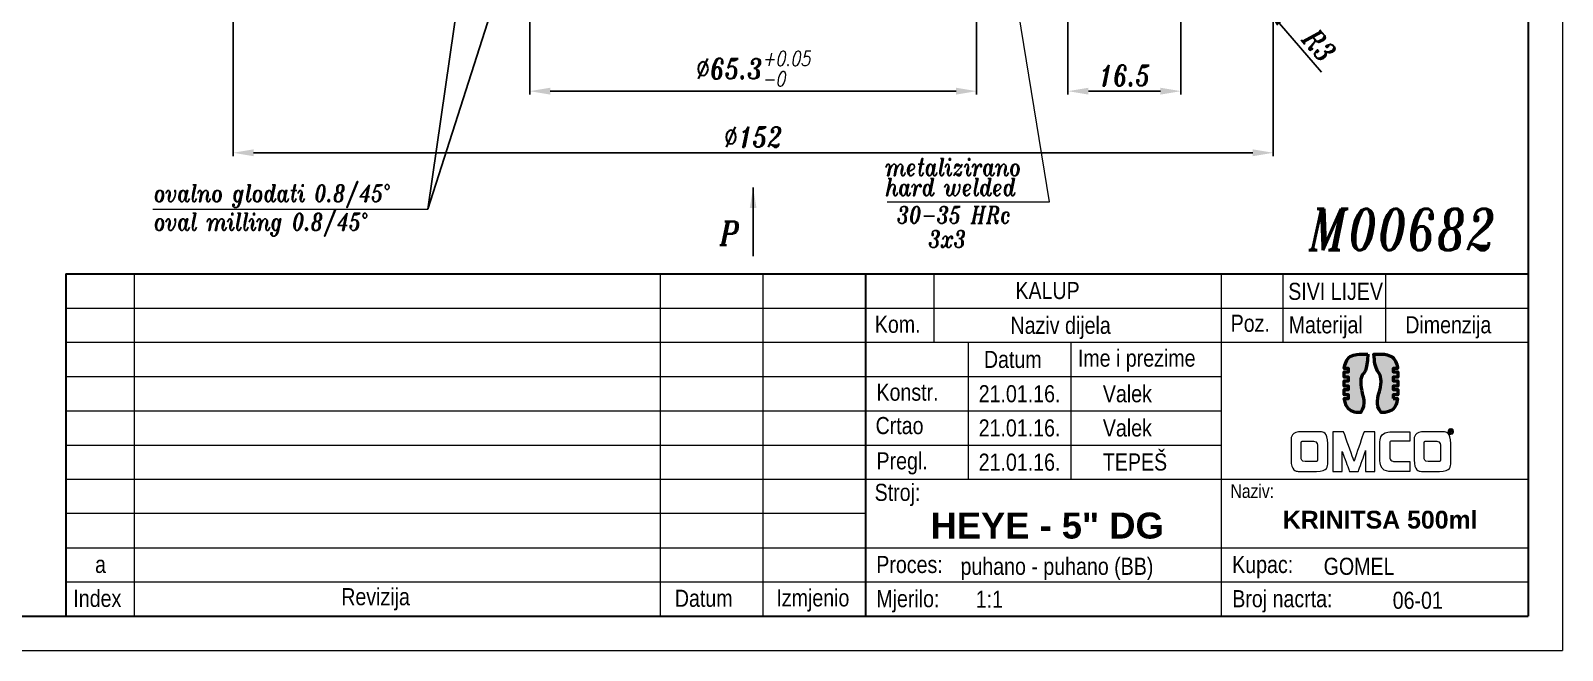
# Model space of a CAD drawing. Extents: x -192 to 556, y -94 to 522.
# Drawn here: x 207.7 to 431.5, y -94.1 to -3.6 of the extents above; entities that cross this region are included whole.
import ezdxf

# ---------------------------------------------------------------- set-up
doc = ezdxf.new("R2010")
doc.units = 0
doc.header["$LTSCALE"] = 7
doc.header["$MEASUREMENT"] = 0
doc.layers.get('0').update_dxf_attribs({"linetype": 'CONTINUOUS', "lineweight": 15})
for name, color, linetype, lineweight in [('3', 3, 'CONTINUOUS', 30), ('4', 5, 'CONTINUOUS', 50), ('8', 252, 'CONTINUOUS', 15)]:
    doc.layers.add(name, color=color, linetype=linetype, lineweight=lineweight)
doc.styles.add('ITALICT', font='ITALICT.shx', dxfattribs={"width": 0.8, "height": 3})
doc.styles.get("Standard").update_dxf_attribs({"font": 'isocp.shx', "height": 3})
doc.styles.add('style2', font='swissc.ttf')
doc.dimstyles.get("Standard").update_dxf_attribs({"dimtxt": 3, "dimasz": 3, "dimexe": 0.5, "dimexo": 0.5, "dimgap": 0.8, "dimtad": 1, "dimdsep": 46, "dimtxsty": 'ITALICT', "dimcen": 0.09, "dimazin": 2, "dimtfac": 1, "dimtmove": 0, "dimatfit": 3, "dimfxl": 1, "dimtolj": 1, "dimtzin": 0, "dimarcsym": 0})

# ---------------------------------------------------------------- blocks, each defined once
blk = doc.blocks.new('*D32')
at = {"color": 0, "lineweight": -2, "transparency": 16777216}
for p, q in [((280.61, 28.97), (280.61, -12.92)), ((345.91, 28.97), (345.91, -12.92)), ((283.61, -12.42), (342.91, -12.42))]:
    blk.add_line(p, q, dxfattribs=at)
at = {"color": 0, "transparency": 16777216}
for points in [[(283.61, -11.92), (283.61, -12.92), (280.61, -12.42)], [(342.91, -11.92), (342.91, -12.92), (345.91, -12.42)]]:
    blk.add_solid(points, dxfattribs=at)
at = {"color": 0, "transparency": 16777216, "insert": (313.26, -9.14), "char_height": 3, "attachment_point": 5, "style": 'ITALICT'}
blk.add_mtext('\\A1;%%c65.3{}{\\H0.71x;\\C3;\\S+0.05^ -0;}', dxfattribs=at)
blk = doc.blocks.new('*D57')
at = {"color": 0, "lineweight": -2, "transparency": 16777216}
for p, q in [((237.26, 1.52), (237.26, -21.92)), ((389.26, 1.52), (389.26, -21.92)), ((240.26, -21.42), (386.26, -21.42))]:
    blk.add_line(p, q, dxfattribs=at)
at = {"color": 0, "transparency": 16777216}
for points in [[(240.26, -20.92), (240.26, -21.92), (237.26, -21.42)], [(386.26, -20.92), (386.26, -21.92), (389.26, -21.42)]]:
    blk.add_solid(points, dxfattribs=at)
at = {"color": 0, "transparency": 16777216, "insert": (313.26, -19.12), "char_height": 3, "attachment_point": 5, "style": 'ITALICT'}
blk.add_mtext('\\A1;%%c152', dxfattribs=at)
blk = doc.blocks.new('*D86')
at = {"color": 0, "lineweight": -2, "transparency": 16777216}
for p, q in [((386.26, 2.02), (388.22, -0.25)), ((396.32, -9.64), (390.18, -2.52))]:
    blk.add_line(p, q, dxfattribs=at)
at = {"color": 0, "transparency": 16777216}
blk.add_solid([(390.56, -2.2), (389.8, -2.85), (388.22, -0.25)], dxfattribs=at)
at = {"color": 0, "transparency": 16777216, "insert": (395.97, -5.71), "char_height": 3, "attachment_point": 5, "rotation": 310.8206, "style": 'ITALICT'}
blk.add_mtext('\\A1;R3', dxfattribs=at)
blk = doc.blocks.new('*D87')
at = {"color": 0, "lineweight": -2, "transparency": 16777216}
for p, q in [((359.26, -1.48), (359.26, -12.92)), ((375.76, -1.48), (375.76, -12.92)), ((372.76, -12.42), (362.26, -12.42))]:
    blk.add_line(p, q, dxfattribs=at)
at = {"color": 0, "transparency": 16777216}
for points in [[(362.26, -11.92), (362.26, -12.92), (359.26, -12.42)], [(372.76, -11.92), (372.76, -12.92), (375.76, -12.42)]]:
    blk.add_solid(points, dxfattribs=at)
at = {"color": 0, "transparency": 16777216, "insert": (367.51, -10.12), "char_height": 3, "attachment_point": 5, "style": 'ITALICT'}
blk.add_mtext('\\A1;16.5', dxfattribs=at)

msp = doc.modelspace()

# ---------------------------------------------------------------- hatches: boundary and pattern name
at = {"layer": '4'}
h = msp.add_hatch(color=142, dxfattribs=at)
edge = h.paths.add_edge_path()
edge.add_spline(control_points=[(399.6271, -57.3266), (399.6271, -57.3266), (399.6271, -57.3266), (399.6271, -57.3266), (399.6271, -57.3266), (399.8498, -59.2961), (401.5897, -59.3975), (401.8468, -59.3975), (401.8468, -59.3975), (401.8468, -59.3975), (402.0398, -59.3975), (402.0398, -59.3975), (402.0398, -59.3975), (402.9534, -58.0838), (402.0332, -56.1691), (402.0332, -54.8003), (402.0332, -54.8003), (402.0332, -53.7254), (402.9796, -53.4377), (403.0833, -50.8583), (403.0833, -50.8583), (401.9914, -50.8583), (401.9914, -50.8583), (401.9914, -50.8583), (400.1482, -50.8583), (399.728, -52.28), (399.632, -52.9292)], knot_values=[0.8095238, 0.8095238, 0.8095238, 0.8095238, 0.80952381, 0.80952381, 0.80952381, 0.80952381, 0.85714286, 0.85714286, 0.85714286, 0.85714286, 0.9047619, 0.9047619, 0.9047619, 0.90476191, 0.95238095, 0.95238095, 0.95238095, 0.95238095, 1, 1, 1, 1.04761905, 1.04761905, 1.04761905, 1.04761905, 1.0952381, 1.0952381, 1.0952381, 1.0952381], degree=3, periodic=0)
edge.add_spline(control_points=[(399.632, -52.9292), (399.632, -52.9292), (400.257, -52.9292), (400.257, -52.9292)], knot_values=[0.0952381, 0.0952381, 0.0952381, 0.0952381, 0.14285714, 0.14285714, 0.14285714, 0.14285714], degree=3, periodic=0)
edge.add_spline(control_points=[(400.257, -52.9292), (400.257, -52.9292), (400.257, -52.9292), (400.257, -52.9292), (400.257, -52.9292), (400.257, -52.9292), (400.257, -53.4522), (400.257, -53.4522)], knot_values=[0.14285714, 0.14285714, 0.14285714, 0.14285714, 0.14285714, 0.14285714, 0.14285714, 0.14285714, 0.19047619, 0.19047619, 0.19047619, 0.19047619], degree=3, periodic=0)
edge.add_spline(control_points=[(400.257, -53.4522), (400.257, -53.4522), (400.257, -53.4522), (400.257, -53.4522), (400.257, -53.4522), (400.257, -53.4522), (399.6033, -53.4522), (399.6033, -53.4522)], knot_values=[0.19047619, 0.19047619, 0.19047619, 0.19047619, 0.19047619, 0.19047619, 0.19047619, 0.19047619, 0.23809523, 0.23809523, 0.23809523, 0.23809523], degree=3, periodic=0)
edge.add_spline(control_points=[(399.6033, -53.4522), (399.6033, -53.4522), (399.6033, -53.4522), (399.6033, -53.4522), (399.6033, -53.4522), (399.6033, -53.4522), (399.6033, -54.2207), (399.6033, -54.2207)], knot_values=[0.23809523, 0.23809523, 0.23809523, 0.23809523, 0.23809524, 0.23809524, 0.23809524, 0.23809524, 0.28571428, 0.28571428, 0.28571428, 0.28571428], degree=3, periodic=0)
edge.add_spline(control_points=[(399.6033, -54.2207), (399.6033, -54.2207), (399.6033, -54.2207), (399.6033, -54.2207), (399.6033, -54.2207), (399.6033, -54.2207), (400.257, -54.2207), (400.257, -54.2207)], knot_values=[0.28571428, 0.28571428, 0.28571428, 0.28571428, 0.28571429, 0.28571429, 0.28571429, 0.28571429, 0.33333333, 0.33333333, 0.33333333, 0.33333333], degree=3, periodic=0)
edge.add_spline(control_points=[(400.257, -54.2207), (400.257, -54.2207), (400.257, -54.2207), (400.257, -54.2207), (400.257, -54.2207), (400.257, -54.2207), (400.257, -54.7436), (400.257, -54.7436)], knot_values=[0.33333333, 0.33333333, 0.33333333, 0.33333333, 0.33333333, 0.33333333, 0.33333333, 0.33333333, 0.38095238, 0.38095238, 0.38095238, 0.38095238], degree=3, periodic=0)
edge.add_spline(control_points=[(400.257, -54.7436), (400.257, -54.7436), (400.257, -54.7436), (400.257, -54.7436), (400.257, -54.7436), (400.257, -54.7436), (399.6033, -54.7436), (399.6033, -54.7436)], knot_values=[0.38095238, 0.38095238, 0.38095238, 0.38095238, 0.38095238, 0.38095238, 0.38095238, 0.38095238, 0.42857143, 0.42857143, 0.42857143, 0.42857143], degree=3, periodic=0)
edge.add_spline(control_points=[(399.6033, -54.7436), (399.6033, -54.7436), (399.6033, -54.7436), (399.6033, -54.7436), (399.6033, -54.7436), (399.6033, -54.7436), (399.6033, -55.5121), (399.6033, -55.5121)], knot_values=[0.42857143, 0.42857143, 0.42857143, 0.42857143, 0.42857143, 0.42857143, 0.42857143, 0.42857143, 0.47619047, 0.47619047, 0.47619047, 0.47619047], degree=3, periodic=0)
edge.add_spline(control_points=[(399.6033, -55.5121), (399.6033, -55.5121), (399.6033, -55.5121), (399.6033, -55.5121), (399.6033, -55.5121), (399.6033, -55.5121), (400.257, -55.5121), (400.257, -55.5121)], knot_values=[0.47619047, 0.47619047, 0.47619047, 0.47619047, 0.47619048, 0.47619048, 0.47619048, 0.47619048, 0.52380952, 0.52380952, 0.52380952, 0.52380952], degree=3, periodic=0)
edge.add_spline(control_points=[(400.257, -55.5121), (400.257, -55.5121), (400.257, -55.5121), (400.257, -55.5121), (400.257, -55.5121), (400.257, -55.5121), (400.257, -56.0351), (400.257, -56.0351)], knot_values=[0.52380952, 0.52380952, 0.52380952, 0.52380952, 0.52380952, 0.52380952, 0.52380952, 0.52380952, 0.57142857, 0.57142857, 0.57142857, 0.57142857], degree=3, periodic=0)
edge.add_spline(control_points=[(400.257, -56.0351), (400.257, -56.0351), (400.257, -56.0351), (400.257, -56.0351), (400.257, -56.0351), (400.257, -56.0351), (399.6033, -56.0351), (399.6033, -56.0351)], knot_values=[0.57142857, 0.57142857, 0.57142857, 0.57142857, 0.57142857, 0.57142857, 0.57142857, 0.57142857, 0.61904761, 0.61904761, 0.61904761, 0.61904761], degree=3, periodic=0)
edge.add_spline(control_points=[(399.6033, -56.0351), (399.6033, -56.0351), (399.6033, -56.0351), (399.6033, -56.0351), (399.6033, -56.0351), (399.6033, -56.0351), (399.6033, -56.8036), (399.6033, -56.8036)], knot_values=[0.61904761, 0.61904761, 0.61904761, 0.61904761, 0.61904762, 0.61904762, 0.61904762, 0.61904762, 0.66666666, 0.66666666, 0.66666666, 0.66666666], degree=3, periodic=0)
edge.add_spline(control_points=[(399.6033, -56.8036), (399.6033, -56.8036), (399.6033, -56.8036), (399.6033, -56.8036), (399.6033, -56.8036), (399.6033, -56.8036), (400.257, -56.8036), (400.257, -56.8036)], knot_values=[0.66666666, 0.66666666, 0.66666666, 0.66666666, 0.66666667, 0.66666667, 0.66666667, 0.66666667, 0.71428571, 0.71428571, 0.71428571, 0.71428571], degree=3, periodic=0)
edge.add_spline(control_points=[(400.257, -56.8036), (400.257, -56.8036), (400.257, -56.8036), (400.257, -56.8036), (400.257, -56.8036), (400.257, -56.8036), (400.257, -57.3266), (400.257, -57.3266)], knot_values=[0.71428571, 0.71428571, 0.71428571, 0.71428571, 0.71428571, 0.71428571, 0.71428571, 0.71428572, 0.76190476, 0.76190476, 0.76190476, 0.76190476], degree=3, periodic=0)
edge.add_spline(control_points=[(400.257, -57.3266), (400.257, -57.3266), (400.257, -57.3266), (400.257, -57.3266), (400.257, -57.3266), (400.257, -57.3266), (399.6271, -57.3266), (399.6271, -57.3266)], knot_values=[0.76190476, 0.76190476, 0.76190476, 0.76190476, 0.76190476, 0.76190476, 0.76190476, 0.76190476, 0.8095238, 0.8095238, 0.8095238, 0.8095238], degree=3, periodic=0)
h = msp.add_hatch(color=253, dxfattribs=at)
edge = h.paths.add_edge_path()
edge.add_spline(control_points=[(406.7946, -55.5121), (406.7946, -55.5121), (406.7946, -55.5121), (406.7946, -55.5121), (406.7946, -55.5121), (406.7946, -55.5121), (407.4483, -55.5121), (407.4483, -55.5121)], knot_values=[0.23809524, 0.23809524, 0.23809524, 0.23809524, 0.23809524, 0.23809524, 0.23809524, 0.23809524, 0.28571428, 0.28571428, 0.28571428, 0.28571428], degree=3, periodic=0)
edge.add_spline(control_points=[(407.4483, -55.5121), (407.4483, -55.5121), (407.4483, -55.5121), (407.4483, -55.5121), (407.4483, -55.5121), (407.4483, -55.5121), (407.4483, -54.7436), (407.4483, -54.7436)], knot_values=[0.28571428, 0.28571428, 0.28571428, 0.28571428, 0.28571429, 0.28571429, 0.28571429, 0.28571429, 0.33333333, 0.33333333, 0.33333333, 0.33333333], degree=3, periodic=0)
edge.add_spline(control_points=[(407.4483, -54.7436), (407.4483, -54.7436), (407.4483, -54.7436), (407.4483, -54.7436), (407.4483, -54.7436), (407.4483, -54.7436), (406.7946, -54.7436), (406.7946, -54.7436)], knot_values=[0.33333333, 0.33333333, 0.33333333, 0.33333333, 0.33333333, 0.33333333, 0.33333333, 0.33333333, 0.38095237, 0.38095237, 0.38095237, 0.38095237], degree=3, periodic=0)
edge.add_spline(control_points=[(406.7946, -54.7436), (406.7946, -54.7436), (406.7946, -54.7436), (406.7946, -54.7436), (406.7946, -54.7436), (406.7946, -54.7436), (406.7946, -54.2207), (406.7946, -54.2207)], knot_values=[0.38095237, 0.38095237, 0.38095237, 0.38095237, 0.38095238, 0.38095238, 0.38095238, 0.38095238, 0.42857143, 0.42857143, 0.42857143, 0.42857143], degree=3, periodic=0)
edge.add_spline(control_points=[(406.7946, -54.2207), (406.7946, -54.2207), (406.7946, -54.2207), (406.7946, -54.2207), (406.7946, -54.2207), (406.7946, -54.2207), (407.4483, -54.2207), (407.4483, -54.2207)], knot_values=[0.42857143, 0.42857143, 0.42857143, 0.42857143, 0.42857143, 0.42857143, 0.42857143, 0.42857143, 0.47619047, 0.47619047, 0.47619047, 0.47619047], degree=3, periodic=0)
edge.add_spline(control_points=[(407.4483, -54.2207), (407.4483, -54.2207), (407.4483, -54.2207), (407.4483, -54.2207), (407.4483, -54.2207), (407.4483, -54.2207), (407.4483, -53.4522), (407.4483, -53.4522)], knot_values=[0.47619047, 0.47619047, 0.47619047, 0.47619047, 0.47619048, 0.47619048, 0.47619048, 0.47619048, 0.52380952, 0.52380952, 0.52380952, 0.52380952], degree=3, periodic=0)
edge.add_spline(control_points=[(407.4483, -53.4522), (407.4483, -53.4522), (407.4483, -53.4522), (407.4483, -53.4522), (407.4483, -53.4522), (407.4483, -53.4522), (406.7946, -53.4522), (406.7946, -53.4522)], knot_values=[0.52380952, 0.52380952, 0.52380952, 0.52380952, 0.52380952, 0.52380952, 0.52380952, 0.52380952, 0.57142857, 0.57142857, 0.57142857, 0.57142857], degree=3, periodic=0)
edge.add_spline(control_points=[(406.7946, -53.4522), (406.7946, -53.4522), (406.7946, -53.4522), (406.7946, -53.4522), (406.7946, -53.4522), (406.7946, -53.4522), (406.7946, -52.9292), (406.7946, -52.9292)], knot_values=[0.57142857, 0.57142857, 0.57142857, 0.57142857, 0.57142857, 0.57142857, 0.57142857, 0.57142857, 0.61904761, 0.61904761, 0.61904761, 0.61904761], degree=3, periodic=0)
edge.add_spline(control_points=[(406.7946, -52.9292), (406.7946, -52.9292), (406.7946, -52.9292), (406.7946, -52.9292), (406.7946, -52.9292), (406.7946, -52.9292), (407.4226, -52.9292), (407.4226, -52.9292)], knot_values=[0.61904761, 0.61904761, 0.61904761, 0.61904761, 0.61904762, 0.61904762, 0.61904762, 0.61904762, 0.66666666, 0.66666666, 0.66666666, 0.66666666], degree=3, periodic=0)
edge.add_spline(control_points=[(407.4226, -52.9292), (407.4226, -52.9292), (407.4226, -52.9292), (407.4226, -52.9292), (407.4226, -52.9292), (407.1927, -50.9726), (405.4614, -50.8583), (405.2048, -50.8583), (405.2048, -50.8583), (405.2048, -50.8583), (403.968, -50.8583), (403.968, -50.8583)], knot_values=[0.66666666, 0.66666666, 0.66666666, 0.66666666, 0.66666667, 0.66666667, 0.66666667, 0.66666667, 0.71428571, 0.71428571, 0.71428571, 0.71428572, 0.76190476, 0.76190476, 0.76190476, 0.76190476], degree=3, periodic=0)
edge.add_spline(control_points=[(403.968, -50.8583), (403.968, -50.8583), (403.968, -50.8583), (403.968, -50.8583), (403.968, -50.8583), (404.0718, -53.4377), (405.0187, -53.7254), (405.0187, -54.8003), (405.0187, -54.8003), (405.0187, -56.1691), (404.0982, -58.0838), (405.0118, -59.3975), (405.0118, -59.3975), (405.0118, -59.3975), (405.0745, -59.3975), (405.0745, -59.3975), (405.0745, -59.3975), (406.9177, -59.3975), (407.3294, -57.9758), (407.4214, -57.3266)], knot_values=[0.76190476, 0.76190476, 0.76190476, 0.76190476, 0.76190476, 0.76190476, 0.76190476, 0.76190476, 0.80952381, 0.80952381, 0.80952381, 0.80952381, 0.85714286, 0.85714286, 0.85714286, 0.85714286, 0.9047619, 0.9047619, 0.9047619, 0.90476191, 0.95238095, 0.95238095, 0.95238095, 0.95238095], degree=3, periodic=0)
edge.add_spline(control_points=[(407.4214, -57.3266), (407.4214, -57.3266), (406.7946, -57.3266), (406.7946, -57.3266), (406.7946, -57.3266), (406.7946, -56.8036), (406.7946, -56.8036)], knot_values=[0.95238095, 0.95238095, 0.95238095, 0.95238095, 1, 1, 1, 1.04761905, 1.04761905, 1.04761905, 1.04761905], degree=3, periodic=0)
edge.add_spline(control_points=[(406.7946, -56.8036), (406.7946, -56.8036), (406.7946, -56.8036), (406.7946, -56.8036), (406.7946, -56.8036), (406.7946, -56.8036), (407.4483, -56.8036), (407.4483, -56.8036)], knot_values=[0.04761905, 0.04761905, 0.04761905, 0.04761905, 0.04761905, 0.04761905, 0.04761905, 0.04761905, 0.09523809, 0.09523809, 0.09523809, 0.09523809], degree=3, periodic=0)
edge.add_spline(control_points=[(407.4483, -56.8036), (407.4483, -56.8036), (407.4483, -56.8036), (407.4483, -56.8036), (407.4483, -56.8036), (407.4483, -56.8036), (407.4483, -56.0351), (407.4483, -56.0351)], knot_values=[0.09523809, 0.09523809, 0.09523809, 0.09523809, 0.0952381, 0.0952381, 0.0952381, 0.0952381, 0.14285714, 0.14285714, 0.14285714, 0.14285714], degree=3, periodic=0)
edge.add_spline(control_points=[(407.4483, -56.0351), (407.4483, -56.0351), (407.4483, -56.0351), (407.4483, -56.0351), (407.4483, -56.0351), (407.4483, -56.0351), (406.7946, -56.0351), (406.7946, -56.0351)], knot_values=[0.14285714, 0.14285714, 0.14285714, 0.14285714, 0.14285714, 0.14285714, 0.14285714, 0.14285714, 0.19047619, 0.19047619, 0.19047619, 0.19047619], degree=3, periodic=0)
edge.add_spline(control_points=[(406.7946, -56.0351), (406.7946, -56.0351), (406.7946, -56.0351), (406.7946, -56.0351), (406.7946, -56.0351), (406.7946, -56.0351), (406.7946, -55.5121), (406.7946, -55.5121)], knot_values=[0.19047619, 0.19047619, 0.19047619, 0.19047619, 0.19047619, 0.19047619, 0.19047619, 0.19047619, 0.23809524, 0.23809524, 0.23809524, 0.23809524], degree=3, periodic=0)

# ---------------------------------------------------------------- linework, layer by layer
for p, q in [((431.4997, 506.465), (431.4997, -94.1371)), ((356.5618, -28.5903), (347.2688, 28.6815)), ((332.841, -28.5903), (356.5618, -28.5903)), ((225.5419, -29.6817), (265.7409, -29.6817)), ((222.8161, -39.1371), (222.8161, -89.1371)), ((299.6579, -39.1371), (299.6579, -89.1371)), ((314.6579, -39.1371), (314.6579, -89.1371)), ((339.6579, -39.1371), (339.6579, -49.1371)), ((381.6579, -39.1371), (381.6579, -89.1371)), ((390.6579, -39.1371), (390.6579, -49.1371)), ((405.6579, -39.1371), (405.6579, -49.1371)), ((212.8161, -44.1371), (426.4997, -44.1371)), ((426.4997, -49.1371), (212.8161, -49.1371)), ((344.6579, -49.1371), (344.6579, -69.1371)), ((359.6579, -49.1371), (359.6579, -69.1371)), ((212.8161, -54.1371), (381.6579, -54.1371)), ((212.8161, -59.1371), (381.6579, -59.1371)), ((212.8161, -64.1371), (381.6579, -64.1371)), ((212.8161, -69.1371), (426.4997, -69.1371)), ((329.6579, -74.1371), (212.8161, -74.1371)), ((212.8161, -79.1371), (426.4997, -79.1371)), ((212.8161, -84.1371), (426.4997, -84.1371)), ((11.4997, -94.1371), (431.4997, -94.1371))]:
    msp.add_line(p, q)
for points, knots in [([(395.5926, -67.9977), (395.5926, -67.9977), (393.395, -67.9977), (393.395, -67.9977), (393.395, -67.9977), (393.2078, -67.9977), (391.8675, -67.9191), (391.8675, -66.2929), (391.8675, -66.2929), (391.8675, -66.2929), (391.8675, -63.8095), (391.8675, -63.8095), (391.8675, -63.8095), (391.8675, -63.8095), (391.8675, -62.1834), (393.4934, -62.1834), (393.4934, -62.1834), (393.4934, -62.1834), (395.6813, -62.1834), (395.6813, -62.1834), (395.6813, -62.1834), (395.8685, -62.1834), (397.2088, -62.2722), (397.2088, -63.8982), (397.2088, -63.8982), (397.2088, -63.8982), (397.2088, -66.3717), (397.2088, -66.3717), (397.2088, -66.3717), (397.2088, -66.3717), (397.2187, -67.9977), (395.5926, -67.9977)], [0, 0, 0, 0, 0.125, 0.125, 0.125, 0.1875, 0.25, 0.25, 0.25, 0.3125, 0.375, 0.375, 0.375, 0.4375, 0.5, 0.5, 0.5, 0.5625, 0.625, 0.625, 0.625, 0.6875, 0.75, 0.75, 0.75, 0.8125, 0.875, 0.875, 0.875, 0.9375, 1, 1, 1, 1]), ([(402.7472, -67.9977), (402.7472, -67.9977), (402.7472, -64.9526), (402.7472, -64.9526), (402.7472, -64.9526), (402.7472, -64.9526), (401.6829, -67.9977), (401.6829, -67.9977), (401.6829, -67.9977), (401.6829, -67.9977), (400.4017, -67.9977), (400.4017, -67.9977), (400.4017, -67.9977), (400.4017, -67.9977), (399.3178, -65.0904), (399.3178, -65.0904), (399.3178, -65.0904), (399.3178, -65.0904), (399.3178, -67.9977), (399.3178, -67.9977), (399.3178, -67.9977), (399.3178, -67.9977), (397.9478, -67.9977), (397.9478, -67.9977), (397.9478, -67.9977), (397.9478, -67.9977), (397.9478, -62.1834), (397.9478, -62.1834), (397.9478, -62.1834), (397.9478, -62.1834), (399.5344, -62.1834), (399.5344, -62.1834), (399.5344, -62.1834), (399.5344, -62.1834), (401.0619, -66.4704), (401.0619, -66.4704), (401.0619, -66.4704), (401.0619, -66.4704), (402.5205, -62.1834), (402.5205, -62.1834), (402.5205, -62.1834), (402.5205, -62.1834), (404.0778, -62.1834), (404.0778, -62.1834), (404.0778, -62.1834), (404.0778, -62.1834), (404.0778, -67.9977), (404.0778, -67.9977), (404.0778, -67.9977), (404.0778, -67.9977), (402.7472, -67.9977), (402.7472, -67.9977)], [0, 0, 0, 0, 0.07692308, 0.07692308, 0.07692308, 0.11538462, 0.15384615, 0.15384615, 0.15384615, 0.19230769, 0.23076923, 0.23076923, 0.23076923, 0.26923077, 0.30769231, 0.30769231, 0.30769231, 0.34615385, 0.38461538, 0.38461538, 0.38461538, 0.42307692, 0.46153846, 0.46153846, 0.46153846, 0.5, 0.53846154, 0.53846154, 0.53846154, 0.57692308, 0.61538462, 0.61538462, 0.61538462, 0.65384615, 0.69230769, 0.69230769, 0.69230769, 0.73076923, 0.76923077, 0.76923077, 0.76923077, 0.80769231, 0.84615385, 0.84615385, 0.84615385, 0.88461538, 0.92307692, 0.92307692, 0.92307692, 0.96153846, 1, 1, 1, 1]), ([(409.2024, -66.5197), (409.2024, -66.5197), (406.8665, -66.5197), (406.8665, -66.5197), (406.8665, -66.5197), (406.2948, -66.5197), (406.2948, -65.8592), (406.2948, -65.8592), (406.2948, -65.8592), (406.2948, -65.8592), (406.2948, -63.7602), (406.2948, -63.7602), (406.2948, -63.7602), (406.2948, -63.573), (406.4822, -63.5632), (406.4822, -63.5632), (406.4822, -63.5632), (406.4822, -63.5632), (409.2024, -63.5632), (409.2024, -63.5632), (409.2024, -63.5632), (409.2024, -63.5632), (409.2024, -62.1834), (409.2024, -62.1834), (409.2024, -62.1834), (409.2024, -62.1834), (406.4429, -62.1834), (406.4429, -62.1834), (406.4429, -62.1834), (404.8168, -62.1834), (404.8168, -63.8095), (404.8168, -63.8095), (404.8168, -63.8095), (404.8168, -63.8095), (404.8168, -66.2929), (404.8168, -66.2929), (404.8168, -66.2929), (404.8168, -67.9191), (406.157, -67.9977), (406.3442, -67.9977), (406.3442, -67.9977), (406.3442, -67.9977), (409.2024, -67.9977), (409.2024, -67.9977), (409.2024, -67.9977), (409.2024, -67.9977), (409.2024, -66.5197), (409.2024, -66.5197)], [0, 0, 0, 0, 0.08333333, 0.08333333, 0.08333333, 0.125, 0.16666667, 0.16666667, 0.16666667, 0.20833333, 0.25, 0.25, 0.25, 0.29166667, 0.33333333, 0.33333333, 0.33333333, 0.375, 0.41666667, 0.41666667, 0.41666667, 0.45833333, 0.5, 0.5, 0.5, 0.54166667, 0.58333333, 0.58333333, 0.58333333, 0.625, 0.66666667, 0.66666667, 0.66666667, 0.70833333, 0.75, 0.75, 0.75, 0.79166667, 0.83333333, 0.83333333, 0.83333333, 0.875, 0.91666667, 0.91666667, 0.91666667, 0.95833333, 1, 1, 1, 1]), ([(413.5678, -67.9977), (413.5678, -67.9977), (411.3702, -67.9977), (411.3702, -67.9977), (411.3702, -67.9977), (411.183, -67.9977), (409.8429, -67.9191), (409.8429, -66.2929), (409.8429, -66.2929), (409.8429, -66.2929), (409.843, -63.8095), (409.843, -63.8095), (409.843, -63.8095), (409.843, -63.8095), (409.8429, -62.1834), (411.4688, -62.1834), (411.4688, -62.1834), (411.4688, -62.1834), (413.6567, -62.1834), (413.6567, -62.1834), (413.6567, -62.1834), (413.8438, -62.1834), (415.1841, -62.2722), (415.1841, -63.8982), (415.1841, -63.8982), (415.1841, -63.8982), (415.1841, -66.3717), (415.1841, -66.3717), (415.1841, -66.3717), (415.1841, -66.3717), (415.1939, -67.9977), (413.5678, -67.9977)], [0, 0, 0, 0, 0.125, 0.125, 0.125, 0.1875, 0.25, 0.25, 0.25, 0.3125, 0.375, 0.375, 0.375, 0.4375, 0.5, 0.5, 0.5, 0.5625, 0.625, 0.625, 0.625, 0.6875, 0.75, 0.75, 0.75, 0.8125, 0.875, 0.875, 0.875, 0.9375, 1, 1, 1, 1]), ([(415.2073, -62.5524), (414.9908, -62.5524), (414.8151, -62.3765), (414.8151, -62.1602), (414.8151, -62.1602), (414.8151, -61.9438), (414.9908, -61.768), (415.2073, -61.768), (415.2073, -61.768), (415.4238, -61.768), (415.5996, -61.9438), (415.5996, -62.1602), (415.5996, -62.1602), (415.5996, -62.3765), (415.4238, -62.5524), (415.2073, -62.5524)], [0, 0, 0, 0, 0.25, 0.25, 0.25, 0.375, 0.5, 0.5, 0.5, 0.625, 0.75, 0.75, 0.75, 0.875, 1, 1, 1, 1]), ([(415.2073, -61.8544), (415.0396, -61.8544), (414.9016, -61.9924), (414.9016, -62.1602), (414.9016, -62.1602), (414.9016, -62.3279), (415.0396, -62.4657), (415.2073, -62.4657), (415.2073, -62.4657), (415.3751, -62.4657), (415.5131, -62.3279), (415.5131, -62.1602), (415.5131, -62.1602), (415.5131, -61.9924), (415.3751, -61.8544), (415.2073, -61.8544)], [0, 0, 0, 0, 0.25, 0.25, 0.25, 0.375, 0.5, 0.5, 0.5, 0.625, 0.75, 0.75, 0.75, 0.875, 1, 1, 1, 1]), ([(415.2965, -62.2277), (415.2965, -62.2277), (415.3778, -62.352), (415.3778, -62.352), (415.3778, -62.352), (415.3778, -62.352), (415.2695, -62.352), (415.2695, -62.352), (415.2695, -62.352), (415.2695, -62.352), (415.202, -62.2413), (415.202, -62.2413), (415.202, -62.2413), (415.202, -62.2413), (415.1585, -62.2413), (415.1585, -62.2413), (415.1585, -62.2413), (415.1585, -62.2413), (415.1585, -62.352), (415.1585, -62.352), (415.1585, -62.352), (415.1585, -62.352), (415.0612, -62.352), (415.0612, -62.352), (415.0612, -62.352), (415.0612, -62.352), (415.0612, -61.9546), (415.0612, -61.9546), (415.0612, -61.9546), (415.0612, -61.9546), (415.2344, -61.9546), (415.2344, -61.9546), (415.2344, -61.9546), (415.2668, -61.9546), (415.3859, -61.9546), (415.3859, -62.0978), (415.3859, -62.0978), (415.3859, -62.1735), (415.34, -62.2113), (415.2965, -62.2277)], [0, 0, 0, 0, 0.1, 0.1, 0.1, 0.15, 0.2, 0.2, 0.2, 0.25, 0.3, 0.3, 0.3, 0.35, 0.4, 0.4, 0.4, 0.45, 0.5, 0.5, 0.5, 0.55, 0.6, 0.6, 0.6, 0.65, 0.7, 0.7, 0.7, 0.75, 0.8, 0.8, 0.8, 0.85, 0.9, 0.9, 0.9, 0.95, 1, 1, 1, 1]), ([(415.21, -62.0383), (415.21, -62.0383), (415.1585, -62.0383), (415.1585, -62.0383), (415.1585, -62.0383), (415.1585, -62.0383), (415.1585, -62.1627), (415.1585, -62.1627), (415.1585, -62.1627), (415.1585, -62.1627), (415.21, -62.1627), (415.21, -62.1627), (415.21, -62.1627), (415.2614, -62.1627), (415.283, -62.1438), (415.283, -62.0978), (415.283, -62.0978), (415.283, -62.0519), (415.2614, -62.0383), (415.21, -62.0383)], [0, 0, 0, 0, 0.2, 0.2, 0.2, 0.3, 0.4, 0.4, 0.4, 0.5, 0.6, 0.6, 0.6, 0.7, 0.8, 0.8, 0.8, 0.9, 1, 1, 1, 1]), ([(395.7305, -64.2332), (395.7305, -64.2332), (395.7305, -63.5632), (395.159, -63.5632), (395.159, -63.5632), (395.159, -63.5632), (393.533, -63.5632), (393.533, -63.5632), (393.533, -63.5632), (393.533, -63.5632), (393.3457, -63.573), (393.3457, -63.7602), (393.3457, -63.7602), (393.3457, -63.7602), (393.3457, -65.8592), (393.3457, -65.8592), (393.3457, -65.8592), (393.3457, -65.8592), (393.3457, -66.5197), (393.9173, -66.5197), (393.9173, -66.5197), (393.9173, -66.5197), (395.5433, -66.5197), (395.5433, -66.5197), (395.5433, -66.5197), (395.5433, -66.5197), (395.7305, -66.5197), (395.7305, -66.3324), (395.7305, -66.3324), (395.7305, -66.3324), (395.7305, -64.2332), (395.7305, -64.2332)], [0, 0, 0, 0, 0.125, 0.125, 0.125, 0.1875, 0.25, 0.25, 0.25, 0.3125, 0.375, 0.375, 0.375, 0.4375, 0.5, 0.5, 0.5, 0.5625, 0.625, 0.625, 0.625, 0.6875, 0.75, 0.75, 0.75, 0.8125, 0.875, 0.875, 0.875, 0.9375, 1, 1, 1, 1]), ([(413.7058, -64.2332), (413.7058, -64.2332), (413.7058, -63.5632), (413.1342, -63.5632), (413.1342, -63.5632), (413.1342, -63.5632), (411.5083, -63.5632), (411.5083, -63.5632), (411.5083, -63.5632), (411.5083, -63.5632), (411.3209, -63.573), (411.3209, -63.7602), (411.3209, -63.7602), (411.3209, -63.7602), (411.3209, -65.8592), (411.3209, -65.8592), (411.3209, -65.8592), (411.3209, -65.8592), (411.3209, -66.5197), (411.8926, -66.5197), (411.8926, -66.5197), (411.8926, -66.5197), (413.5186, -66.5197), (413.5186, -66.5197), (413.5186, -66.5197), (413.5186, -66.5197), (413.7058, -66.5197), (413.7058, -66.3324), (413.7058, -66.3324), (413.7058, -66.3324), (413.7058, -64.2332), (413.7058, -64.2332)], [0, 0, 0, 0, 0.125, 0.125, 0.125, 0.1875, 0.25, 0.25, 0.25, 0.3125, 0.375, 0.375, 0.375, 0.4375, 0.5, 0.5, 0.5, 0.5625, 0.625, 0.625, 0.625, 0.6875, 0.75, 0.75, 0.75, 0.8125, 0.875, 0.875, 0.875, 0.9375, 1, 1, 1, 1])]:
    msp.add_open_spline(points, degree=3, knots=knots)
at = {"layer": '3'}
for p, q in [((426.4997, 501.465), (426.4997, -89.1371)), ((212.8161, -39.1371), (426.4997, -39.1371)), ((212.8161, -39.1371), (212.8161, -89.1371)), ((329.6579, -39.1371), (329.6579, -89.1371)), ((426.4997, -39.1371), (426.4997, -89.1371)), ((31.4997, -89.1371), (426.4997, -89.1371)), ((212.8161, -89.1371), (426.4997, -89.1371))]:
    msp.add_line(p, q, dxfattribs=at)
at = {"layer": '4', "color": 142}
msp.add_open_spline([(403.0833, -50.8583), (403.0833, -50.8583), (401.9914, -50.8583), (401.9914, -50.8583), (401.9914, -50.8583), (400.1482, -50.8583), (399.728, -52.28), (399.632, -52.9292), (399.632, -52.9292), (399.632, -52.9292), (400.257, -52.9292), (400.257, -52.9292), (400.257, -52.9292), (400.257, -52.9292), (400.257, -53.4522), (400.257, -53.4522), (400.257, -53.4522), (400.257, -53.4522), (399.6033, -53.4522), (399.6033, -53.4522), (399.6033, -53.4522), (399.6033, -53.4522), (399.6033, -54.2207), (399.6033, -54.2207), (399.6033, -54.2207), (399.6033, -54.2207), (400.257, -54.2207), (400.257, -54.2207), (400.257, -54.2207), (400.257, -54.2207), (400.257, -54.7436), (400.257, -54.7436), (400.257, -54.7436), (400.257, -54.7436), (399.6033, -54.7436), (399.6033, -54.7436), (399.6033, -54.7436), (399.6033, -54.7436), (399.6033, -55.5121), (399.6033, -55.5121), (399.6033, -55.5121), (399.6033, -55.5121), (400.257, -55.5121), (400.257, -55.5121), (400.257, -55.5121), (400.257, -55.5121), (400.257, -56.0351), (400.257, -56.0351), (400.257, -56.0351), (400.257, -56.0351), (399.6033, -56.0351), (399.6033, -56.0351), (399.6033, -56.0351), (399.6033, -56.0351), (399.6033, -56.8036), (399.6033, -56.8036), (399.6033, -56.8036), (399.6033, -56.8036), (400.257, -56.8036), (400.257, -56.8036), (400.257, -56.8036), (400.257, -56.8036), (400.257, -57.3266), (400.257, -57.3266), (400.257, -57.3266), (400.257, -57.3266), (399.6271, -57.3266), (399.6271, -57.3266), (399.6271, -57.3266), (399.8498, -59.2961), (401.5897, -59.3975), (401.8468, -59.3975), (401.8468, -59.3975), (401.8468, -59.3975), (402.0398, -59.3975), (402.0398, -59.3975), (402.0398, -59.3975), (402.9534, -58.0838), (402.0332, -56.1691), (402.0332, -54.8003), (402.0332, -54.8003), (402.0332, -53.7254), (402.9796, -53.4377), (403.0833, -50.8583)], degree=3, knots=[0, 0, 0, 0, 0.04761905, 0.04761905, 0.04761905, 0.07142857, 0.0952381, 0.0952381, 0.0952381, 0.11904762, 0.14285714, 0.14285714, 0.14285714, 0.16666667, 0.19047619, 0.19047619, 0.19047619, 0.21428571, 0.23809524, 0.23809524, 0.23809524, 0.26190476, 0.28571429, 0.28571429, 0.28571429, 0.30952381, 0.33333333, 0.33333333, 0.33333333, 0.35714286, 0.38095238, 0.38095238, 0.38095238, 0.4047619, 0.42857143, 0.42857143, 0.42857143, 0.45238095, 0.47619048, 0.47619048, 0.47619048, 0.5, 0.52380952, 0.52380952, 0.52380952, 0.54761905, 0.57142857, 0.57142857, 0.57142857, 0.5952381, 0.61904762, 0.61904762, 0.61904762, 0.64285714, 0.66666667, 0.66666667, 0.66666667, 0.69047619, 0.71428571, 0.71428571, 0.71428571, 0.73809524, 0.76190476, 0.76190476, 0.76190476, 0.78571429, 0.80952381, 0.80952381, 0.80952381, 0.83333333, 0.85714286, 0.85714286, 0.85714286, 0.88095238, 0.9047619, 0.9047619, 0.9047619, 0.92857143, 0.95238095, 0.95238095, 0.95238095, 0.97619048, 1, 1, 1, 1], dxfattribs=at)
at = {"layer": '4', "color": 253}
msp.add_open_spline([(406.7946, -57.3266), (406.7946, -57.3266), (406.7946, -56.8036), (406.7946, -56.8036), (406.7946, -56.8036), (406.7946, -56.8036), (407.4483, -56.8036), (407.4483, -56.8036), (407.4483, -56.8036), (407.4483, -56.8036), (407.4483, -56.0351), (407.4483, -56.0351), (407.4483, -56.0351), (407.4483, -56.0351), (406.7946, -56.0351), (406.7946, -56.0351), (406.7946, -56.0351), (406.7946, -56.0351), (406.7946, -55.5121), (406.7946, -55.5121), (406.7946, -55.5121), (406.7946, -55.5121), (407.4483, -55.5121), (407.4483, -55.5121), (407.4483, -55.5121), (407.4483, -55.5121), (407.4483, -54.7436), (407.4483, -54.7436), (407.4483, -54.7436), (407.4483, -54.7436), (406.7946, -54.7436), (406.7946, -54.7436), (406.7946, -54.7436), (406.7946, -54.7436), (406.7946, -54.2207), (406.7946, -54.2207), (406.7946, -54.2207), (406.7946, -54.2207), (407.4483, -54.2207), (407.4483, -54.2207), (407.4483, -54.2207), (407.4483, -54.2207), (407.4483, -53.4522), (407.4483, -53.4522), (407.4483, -53.4522), (407.4483, -53.4522), (406.7946, -53.4522), (406.7946, -53.4522), (406.7946, -53.4522), (406.7946, -53.4522), (406.7946, -52.9292), (406.7946, -52.9292), (406.7946, -52.9292), (406.7946, -52.9292), (407.4226, -52.9292), (407.4226, -52.9292), (407.4226, -52.9292), (407.1927, -50.9726), (405.4614, -50.8583), (405.2048, -50.8583), (405.2048, -50.8583), (405.2048, -50.8583), (403.968, -50.8583), (403.968, -50.8583), (403.968, -50.8583), (404.0718, -53.4377), (405.0187, -53.7254), (405.0187, -54.8003), (405.0187, -54.8003), (405.0187, -56.1691), (404.0982, -58.0838), (405.0118, -59.3975), (405.0118, -59.3975), (405.0118, -59.3975), (405.0745, -59.3975), (405.0745, -59.3975), (405.0745, -59.3975), (406.9177, -59.3975), (407.3294, -57.9758), (407.4214, -57.3266), (407.4214, -57.3266), (407.4214, -57.3266), (406.7946, -57.3266), (406.7946, -57.3266)], degree=3, knots=[0, 0, 0, 0, 0.04761905, 0.04761905, 0.04761905, 0.07142857, 0.0952381, 0.0952381, 0.0952381, 0.11904762, 0.14285714, 0.14285714, 0.14285714, 0.16666667, 0.19047619, 0.19047619, 0.19047619, 0.21428571, 0.23809524, 0.23809524, 0.23809524, 0.26190476, 0.28571429, 0.28571429, 0.28571429, 0.30952381, 0.33333333, 0.33333333, 0.33333333, 0.35714286, 0.38095238, 0.38095238, 0.38095238, 0.4047619, 0.42857143, 0.42857143, 0.42857143, 0.45238095, 0.47619048, 0.47619048, 0.47619048, 0.5, 0.52380952, 0.52380952, 0.52380952, 0.54761905, 0.57142857, 0.57142857, 0.57142857, 0.5952381, 0.61904762, 0.61904762, 0.61904762, 0.64285714, 0.66666667, 0.66666667, 0.66666667, 0.69047619, 0.71428571, 0.71428571, 0.71428571, 0.73809524, 0.76190476, 0.76190476, 0.76190476, 0.78571429, 0.80952381, 0.80952381, 0.80952381, 0.83333333, 0.85714286, 0.85714286, 0.85714286, 0.88095238, 0.9047619, 0.9047619, 0.9047619, 0.92857143, 0.95238095, 0.95238095, 0.95238095, 0.97619048, 1, 1, 1, 1], dxfattribs=at)

# ---------------------------------------------------------------- texts
at = {"style": 'ITALICT', "width": 0.8}
for s, height, p in [('metalizirano', 2.5, (332.572, -24.7719)), ('ovalno glodati 0.8/45%%d', 2.5, (225.6681, -28.5849)), ('30-35 HRc', 2.5, (334.2643, -31.7521)), ('M00682', 6, (394.4453, -35.6309)), ('P', 3.5, (308.386, -34.9435)), ('3x3', 2.5, (338.8804, -35.2798))]:
    msp.add_text(s, height=height, dxfattribs=at).set_placement(p)
at = {"style": 'style2'}
for s, height, p in [('KALUP', 2.5, (351.5836, -42.7969)), ('SIVI LIJEV', 2.5, (391.4463, -42.9214)), ('Kom.', 2.5, (331.042, -47.7322)), ('Naziv dijela', 2.5, (350.8703, -47.8833)), ('Poz.', 2.5, (383.0367, -47.5867)), ('Materijal', 2.5, (391.5127, -47.8085)), ('Dimenzija', 2.5, (408.5524, -47.804)), ('Datum', 2.5, (346.9823, -52.8664)), ('Ime i prezime', 2.5, (360.706, -52.6783)), ('Konstr.', 2.5, (331.2841, -57.6522)), ('21.01.16.', 2.5, (346.2169, -57.8825)), ('Valek', 2.5, (364.3597, -57.8825)), ('Crtao', 2.5, (331.1511, -62.5351)), ('21.01.16.', 2.5, (346.2169, -62.8825)), ('Valek', 2.5, (364.3597, -62.8825)), ('TEPEŠ', 2.5, (364.3597, -67.8566)), ('Pregl.', 2.5, (331.2841, -67.6839)), ('21.01.16.', 2.5, (346.2169, -67.8825)), ('Stroj:', 2.5, (331.0118, -72.2925)), ('Naziv:', 2, (383.0118, -71.8652)), ('Proces:', 2.5, (331.254, -82.8327)), ('puhano - puhano (BB)', 2.5, (343.5599, -83.1014)), ('Kupac:', 2.5, (383.254, -82.8327)), ('GOMEL', 2.5, (396.621, -83.1014)), ('a', 2.5, (217.1073, -82.8232)), ('Revizija', 2.5, (253.0774, -87.5431)), ('Index', 2.5, (213.9321, -87.7887)), ('Datum', 2.5, (301.8199, -87.7714)), ('Izmjenio', 2.5, (316.6563, -87.7136)), ('Mjerilo:', 2.5, (331.254, -87.8327)), ('1:1', 2.5, (345.7779, -87.9087)), ('Broj nacrta:', 2.5, (383.267, -87.8356)), ('06-01', 2.5, (406.7101, -88.0671))]:
    msp.add_text(s, height=height, dxfattribs=at).set_placement(p)
at = {"attachment_point": 1}
for s, insert, char_height, width in [('{\\fArial|b1|i0|c238|p34;KRINITSA 500ml}', (390.6552, -73.7415), 2.6, 52.631647), ('{\\fArial|b1|i0|c238|p34;HEYE - 5" DG}', (339.1811, -73.9968), 3.8, 38.107033)]:
    msp.add_mtext(s, dxfattribs=dict(at, insert=insert, char_height=char_height, width=width))
at = {"layer": '8', "style": 'ITALICT', "width": 0.8}
for s, p in [('hard welded', (332.572, -27.7045)), ('oval milling 0.8/45%%D', (225.6681, -32.7608))]:
    msp.add_text(s, height=2.5, dxfattribs=at).set_placement(p)

# ---------------------------------------------------------------- dimensions: what is measured, and where the dimension line sits
dim = msp.add_linear_dim(base=(345.9061, -12.4219), p1=(280.6061, 29.4683), p2=(345.9061, 29.4683), text='%%c<>{}{\\H0.71x;\\C3;\\S+0.05^ -0;}', dimstyle='Standard', override={"dimtp": 0.05, "dimtm": 0, "dimtmove": 0})
dim.commit()
dim.dimension.update_dxf_attribs({"geometry": '*D32', "text_midpoint": (313.2561, -9.1369)})
dim = msp.add_linear_dim(base=(389.2561, -21.4219), p1=(237.2561, 2.0183), p2=(389.2561, 2.0183), text='%%c<>', dimstyle='Standard', override={"dimtmove": 0})
dim.commit()
dim.dimension.update_dxf_attribs({"geometry": '*D57', "text_midpoint": (313.2561, -21.4219), "dimtype": 160})
dim = msp.add_radius_dim(center=(386.2561, 2.0183), mpoint=(388.2172, -0.252), dimstyle='Standard')
dim.commit()
dim.dimension.update_dxf_attribs({"geometry": '*D86', "text_midpoint": (395.9717, -5.7107)})
dim = msp.add_linear_dim(base=(359.2561, -12.4219), p1=(375.7561, -0.9817), p2=(359.2561, -0.9817), dimstyle='Standard')
dim.commit()
dim.dimension.update_dxf_attribs({"geometry": '*D87', "text_midpoint": (367.5061, -10.1219)})

# ---------------------------------------------------------------- leaders
for points in [[(271.4876, 10.4776), (265.7409, -29.6817)], [(276.7061, 4.6568), (265.7409, -29.6817)], [(313.2561, -26.5121), (313.2561, -36.5121)]]:
    msp.add_leader(points, dimstyle='Standard', override={"dimgap": 0.7, "dimtad": 0})

doc.saveas('drawing.dxf')
